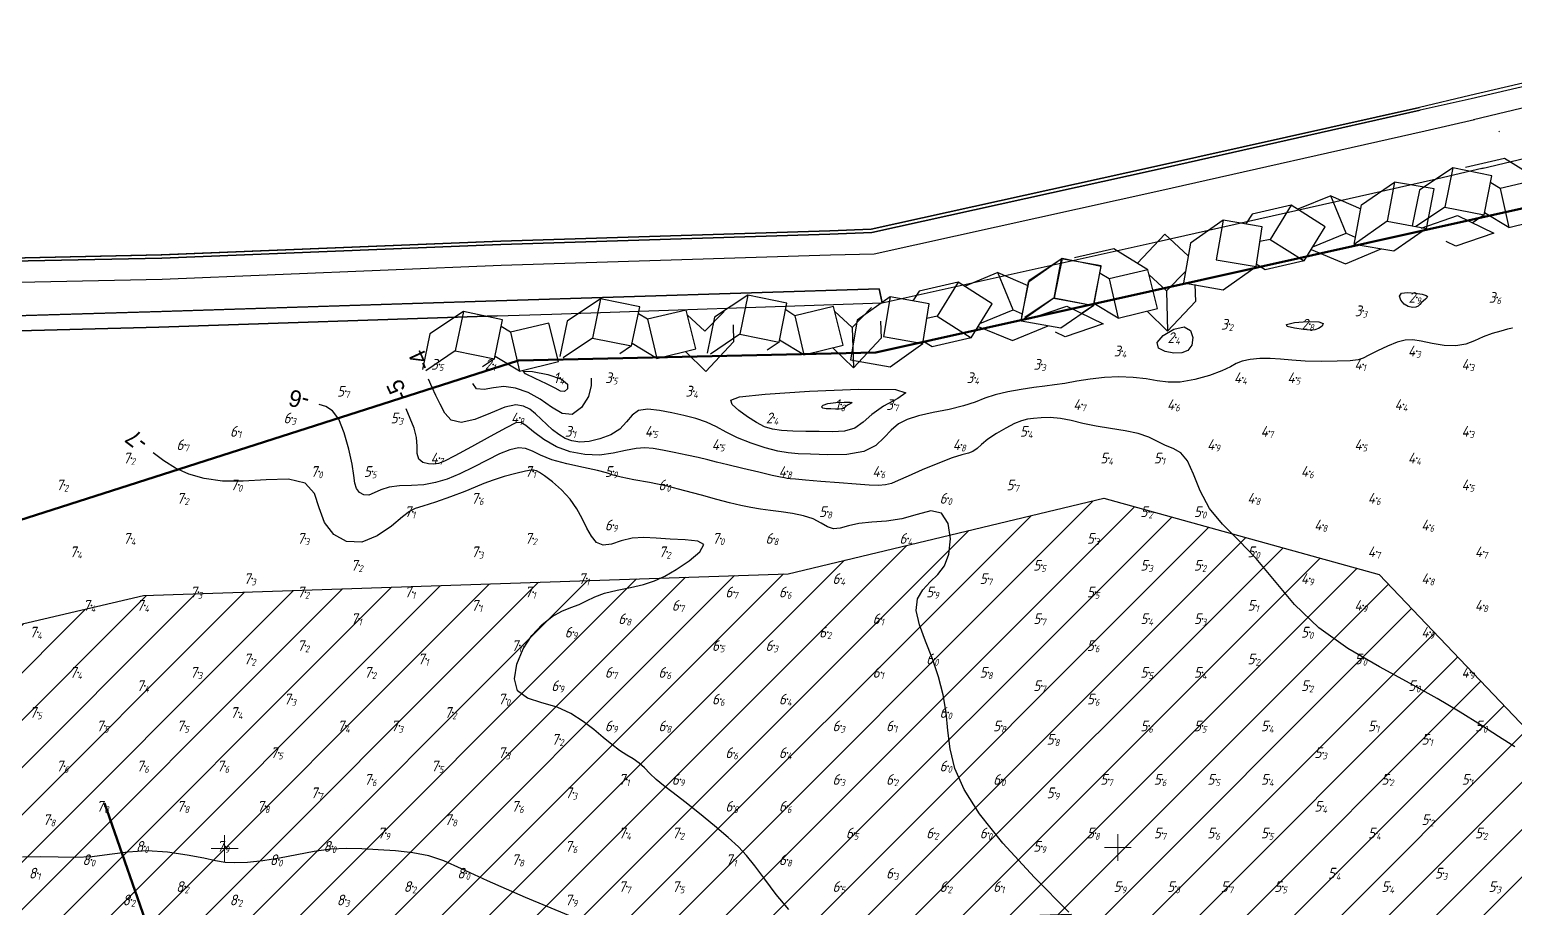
# Model space of a CAD drawing. Header units: feet. Extents: x 555402 to 556028, y 5031181 to 5031471.
# Drawn here: x 555855.4 to 555966.3, y 5031405.5 to 5031471 of the extents above; entities that cross this region are included whole.
import ezdxf
from ezdxf.enums import TextEntityAlignment as Align

# ---------------------------------------------------------------- set-up
doc = ezdxf.new("R2010")
doc.units = ezdxf.units.FT
doc.header["$LTSCALE"] = 5
doc.header["$MEASUREMENT"] = 0
doc.linetypes.add('DEPRESSION', pattern=[7.6225, 7.62, 0.0025])
doc.layers.add('_Р_СТ', color=8, linetype='CONTINUOUS', lineweight=9)
for name, color, linetype in [('DEPTHS_TEXT', 7, 'CONTINUOUS'), ('PDF__0', 7, 'CONTINUOUS'), ('PDF____М__', 254, 'CONTINUOUS'), ('PDF____Н_ЛИЗ_С', 22, 'CONTINUOUS'), ('PDF__ПЛ_Н', 7, 'CONTINUOUS'), ('POINTS', 8, 'CONTINUOUS'), ('POINTS_CON', 150, 'CONTINUOUS'), ('POINTS_ICON', 5, 'CONTINUOUS'), ('надписи', 7, 'CONTINUOUS'), ('Р__ОН_Р__ОТ', 7, 'CONTINUOUS')]:
    doc.layers.add(name, color=color, linetype=linetype)
doc.styles.add('ISO', font='iso')
doc.styles.add('TMODELF', font='tmodelf')

msp = doc.modelspace()

# ---------------------------------------------------------------- hatches: boundary and pattern name
at = {"layer": 'надписи'}
h = msp.add_hatch(dxfattribs=at)
h.set_pattern_fill('ANSI31', color=3, scale=20)
h.set_pattern_definition([(45, (49999, 150001), (-1.767766953, 1.767766953), [])])
h.paths.add_polyline_path([(555714.96, 5031352.17), (555710.9, 5031356.45), (555719.35, 5031364.55), (555776.28, 5031386.66), (555802.84, 5031405.7), (555833.35, 5031421.6), (555863.89, 5031428.73), (555912.03, 5031430.36), (555935.62, 5031436), (555956.18, 5031430.32), (555971.25, 5031414.51), (555982.19, 5031385.6), (555988.68, 5031368.43), (555965.44, 5031319.62), (555933.19, 5031404.91), (555848.54, 5031402.22)])

# ---------------------------------------------------------------- linework, layer by layer
at = {"layer": '_Р_СТ', "linetype": 'Continuous', "flags": 128}
for points in [[(555869.95, 5031408.85), (555869.95, 5031410.85)], [(555936.67, 5031408.91), (555936.67, 5031410.91)], [(555936.67, 5031408.91), (555936.67, 5031410.91)], [(555868.95, 5031409.85), (555870.95, 5031409.85)], [(555935.67, 5031409.91), (555937.67, 5031409.91)], [(555935.67, 5031409.91), (555937.67, 5031409.91)]]:
    msp.add_lwpolyline(points, dxfattribs=at)
at = {"layer": 'PDF__0', "linetype": 'Continuous', "flags": 128}
for points in [[(555984.02, 5031471), (555962.96, 5031466.09)], [(555985.11, 5031471), (555963.05, 5031465.83)], [(555991.28, 5031471), (555963.22, 5031464.27)], [(555963.85, 5031460.63), (556007.25, 5031471)]]:
    msp.add_lwpolyline(points, dxfattribs=at)
at = {"layer": 'PDF____М__', "linetype": 'Continuous', "flags": 128}
for points in [[(555968.08, 5031459.82), (555965.54, 5031461.39), (555962.62, 5031460.71)], [(555961.69, 5031460.67), (555959.19, 5031459.02), (555958.64, 5031456.35)], [(555959.73, 5031456.15), (555957.28, 5031454.46), (555954.31, 5031454.96), (555954.86, 5031457.93), (555957.32, 5031459.62)], [(555965.21, 5031459.15), (555964.53, 5031459.57)], [(555951.22, 5031454.79), (555953.72, 5031455.81), (555952.58, 5031458.6), (555950.12, 5031457.59)], [(555952.58, 5031458.6), (555954.82, 5031457.63)], [(555949.61, 5031457.89), (555946.69, 5031457.21), (555946.23, 5031456.49)], [(555961.1, 5031457.75), (555958.9, 5031456.27)], [(555959.32, 5031456.18), (555962.03, 5031457.11), (555964.74, 5031455.8), (555961.9, 5031454.83), (555961.18, 5031455.17)], [(555964.02, 5031457.16), (555963.13, 5031456.56)], [(555965.88, 5031456.22), (555964.06, 5031457.33)], [(555944.53, 5031456.78), (555942.08, 5031455.05), (555941.57, 5031452.09), (555944.53, 5031451.58), (555946.99, 5031453.31), (555947.45, 5031456.28), (555944.53, 5031456.78), (555944.02, 5031453.82), (555946.99, 5031453.31)], [(555953.72, 5031455.81), (555954.4, 5031455.51)], [(555956.77, 5031456.7), (555954.31, 5031454.96)], [(555941.91, 5031454.12), (555940.17, 5031455.73), (555938.14, 5031453.57)], [(555948.05, 5031455.34), (555947.28, 5031455.18)], [(555934.86, 5031450.41), (555932.4, 5031448.71), (555929.44, 5031449.22), (555929.99, 5031452.18), (555932.44, 5031453.88)], [(555932.51, 5031453.91), (555930.01, 5031452.25), (555929.46, 5031449.59)], [(555938.9, 5031453.06), (555936.36, 5031454.63), (555933.44, 5031453.95)], [(555950.59, 5031453.74), (555947.67, 5031453.06), (555946.99, 5031453.48)], [(555951.1, 5031454.58), (555953.68, 5031453.52), (555956.34, 5031454.63)], [(555926.35, 5031449.05), (555928.85, 5031450.07), (555927.7, 5031452.86), (555925.25, 5031451.85)], [(555927.7, 5031452.86), (555929.95, 5031451.89)], [(555936.02, 5031452.38), (555935.35, 5031452.8)], [(555938.99, 5031452.72), (555940.3, 5031451.49), (555941.74, 5031452.97)], [(555924.74, 5031452.14), (555921.82, 5031451.46), (555921.35, 5031450.75)], [(555942.42, 5031451.96), (555942.46, 5031450.69), (555940.38, 5031448.49), (555938.86, 5031449.97)], [(555940.3, 5031451.49), (555940.38, 5031448.49)], [(555898.03, 5031450.9), (555895.53, 5031449.24), (555894.98, 5031446.58)], [(555909.03, 5031451.17), (555906.53, 5031449.52), (555905.98, 5031446.85)], [(555919.66, 5031451.04), (555917.2, 5031449.31), (555916.7, 5031446.34), (555919.66, 5031445.83), (555922.11, 5031447.57), (555922.58, 5031450.53), (555919.66, 5031451.04), (555919.15, 5031448.08), (555922.11, 5031447.57)], [(555931.89, 5031450.96), (555929.44, 5031449.22)], [(555931.92, 5031450.98), (555929.72, 5031449.5)], [(555930.14, 5031449.42), (555932.85, 5031450.35), (555935.56, 5031449.04), (555932.72, 5031448.06), (555932, 5031448.4)], [(555934.84, 5031450.39), (555933.95, 5031449.8)], [(555936.7, 5031449.46), (555934.88, 5031450.56)], [(555887.78, 5031449.94), (555885.28, 5031448.29), (555884.73, 5031445.62)], [(555901.54, 5031449.37), (555900.86, 5031449.79)], [(555904.5, 5031449.71), (555905.82, 5031448.48), (555907.25, 5031449.96)], [(555912.55, 5031449.64), (555911.87, 5031450.07)], [(555918.94, 5031449.22), (555918.98, 5031447.95), (555916.91, 5031445.75), (555915.38, 5031447.23)], [(555915.51, 5031449.98), (555916.82, 5031448.76), (555918.26, 5031450.24)], [(555923.17, 5031449.6), (555922.41, 5031449.43)], [(555928.85, 5031450.07), (555929.52, 5031449.77)], [(555891.29, 5031448.41), (555890.61, 5031448.84)], [(555907.93, 5031448.95), (555907.97, 5031447.68), (555905.9, 5031445.48), (555904.38, 5031446.96)], [(555908.44, 5031448.25), (555906.24, 5031446.77)], [(555916.82, 5031448.76), (555916.91, 5031445.75)], [(555926.22, 5031448.84), (555928.8, 5031447.78), (555931.47, 5031448.88)], [(555887.18, 5031447.02), (555884.98, 5031445.53)], [(555897.43, 5031447.97), (555895.23, 5031446.49)], [(555900.35, 5031447.38), (555899.47, 5031446.79)], [(555902.22, 5031446.45), (555900.4, 5031447.55)], [(555911.36, 5031447.65), (555910.47, 5031447.06)], [(555913.22, 5031446.72), (555911.4, 5031447.82)], [(555925.71, 5031447.99), (555922.79, 5031447.32), (555922.11, 5031447.74)], [(555890.11, 5031446.42), (555889.22, 5031445.83)], [(555891.97, 5031445.49), (555890.15, 5031446.59)]]:
    msp.add_lwpolyline(points, dxfattribs=at)
for points in [[(555964.02, 5031457.16), (555964.61, 5031460.08), (555961.69, 5031460.67), (555961.1, 5031457.75), (555964.02, 5031457.16)], [(555959.73, 5031456.15), (555960.28, 5031459.11), (555957.32, 5031459.62), (555956.77, 5031456.7), (555959.73, 5031456.15)], [(555965.88, 5031456.22), (555968.8, 5031456.94), (555968.08, 5031459.82), (555965.21, 5031459.15), (555965.88, 5031456.22)], [(555950.59, 5031453.74), (555952.15, 5031456.28), (555949.61, 5031457.89), (555948.05, 5031455.34), (555950.59, 5031453.74)], [(555934.86, 5031450.41), (555935.41, 5031453.37), (555932.44, 5031453.88), (555931.89, 5031450.96), (555934.86, 5031450.41)], [(555934.84, 5031450.39), (555935.43, 5031453.31), (555932.51, 5031453.91), (555931.92, 5031450.98), (555934.84, 5031450.39)], [(555936.7, 5031449.46), (555939.62, 5031450.18), (555938.9, 5031453.06), (555936.02, 5031452.38), (555936.7, 5031449.46)], [(555925.71, 5031447.99), (555927.28, 5031450.53), (555924.74, 5031452.14), (555923.17, 5031449.6), (555925.71, 5031447.99)], [(555900.35, 5031447.38), (555900.95, 5031450.3), (555898.03, 5031450.9), (555897.43, 5031447.97), (555900.35, 5031447.38)], [(555911.36, 5031447.65), (555911.95, 5031450.58), (555909.03, 5031451.17), (555908.44, 5031448.25), (555911.36, 5031447.65)], [(555913.22, 5031446.72), (555916.15, 5031447.44), (555915.43, 5031450.32), (555912.55, 5031449.64), (555913.22, 5031446.72)], [(555890.11, 5031446.42), (555890.7, 5031449.34), (555887.78, 5031449.94), (555887.18, 5031447.02), (555890.11, 5031446.42)], [(555902.22, 5031446.45), (555905.14, 5031447.17), (555904.42, 5031450.05), (555901.54, 5031449.37), (555902.22, 5031446.45)], [(555891.97, 5031445.49), (555894.89, 5031446.21), (555894.17, 5031449.09), (555891.29, 5031448.41), (555891.97, 5031445.49)]]:
    msp.add_lwpolyline(points, close=True, dxfattribs=at)
at = {"layer": 'PDF____Н_ЛИЗ_С', "linetype": 'Continuous', "flags": 128}
for points in [[(555965.16, 5031463.38), (555965.12, 5031463.42), (555965.16, 5031463.38)], [(555965.16, 5031463.42), (555965.12, 5031463.38), (555965.16, 5031463.42)]]:
    msp.add_lwpolyline(points, close=True, dxfattribs=at)
at = {"layer": 'PDF__ПЛ_Н', "linetype": 'Continuous', "flags": 128}
for points in [[(555699.35, 5031471), (555719.78, 5031463.97), (555759.79, 5031459.27), (555788.2, 5031456.31), (555815.63, 5031452.92), (555818.89, 5031452.63), (555840.27, 5031453.43), (555865.25, 5031453.94), (555890.57, 5031454.95), (555915.16, 5031455.72), (555918.3, 5031455.84), (555939.38, 5031460.5), (555959.24, 5031464.99)], [(555700.17, 5031471), (555719.83, 5031464.23), (555759.83, 5031459.53), (555788.2, 5031456.56), (555815.67, 5031453.18), (555818.89, 5031452.88), (555840.27, 5031453.64), (555865.25, 5031454.19), (555890.57, 5031455.21), (555915.16, 5031455.97), (555918.25, 5031456.1), (555939.34, 5031460.75), (555959.19, 5031465.2)], [(555962.96, 5031466.09), (555959.19, 5031465.2), (555939.34, 5031460.75), (555918.25, 5031456.1), (555915.16, 5031455.97), (555890.57, 5031455.21), (555865.21, 5031454.19), (555840.27, 5031453.64)], [(555963.05, 5031465.83), (555959.24, 5031464.99), (555939.38, 5031460.5), (555918.3, 5031455.84), (555915.16, 5031455.72), (555890.57, 5031454.95), (555865.25, 5031453.94), (555840.27, 5031453.43)], [(555963.3, 5031464.27), (555959.62, 5031463.42), (555939.72, 5031458.93), (555918.47, 5031454.23), (555915.21, 5031454.15), (555890.61, 5031453.39), (555865.29, 5031452.33), (555840.31, 5031451.82)], [(555959.62, 5031463.42), (555939.72, 5031458.93), (555918.47, 5031454.23), (555915.21, 5031454.15), (555890.61, 5031453.39), (555865.29, 5031452.33), (555840.31, 5031451.82), (555818.85, 5031451.02), (555815.46, 5031451.31), (555769.32, 5031456.86)], [(555890.31, 5031449.62), (555894.38, 5031449.75), (555919.06, 5031450.59), (555918.85, 5031451.65), (555919.06, 5031450.59), (555939.68, 5031455.17), (555960.46, 5031459.87), (555963.94, 5031460.67)], [(555894.38, 5031449.75), (555919.06, 5031450.59), (555939.68, 5031455.17), (555960.46, 5031459.87)], [(555768.94, 5031454.49), (555787.78, 5031452.12), (555818.64, 5031448.52), (555839.89, 5031449.2), (555865.21, 5031449.96), (555890.23, 5031450.76), (555865.25, 5031449.96), (555839.89, 5031449.2)], [(555768.81, 5031453.18), (555787.56, 5031450.89), (555818.47, 5031447.25), (555840.31, 5031448.14), (555865.04, 5031448.77), (555890.31, 5031449.62), (555865.04, 5031448.77), (555840.31, 5031448.14)]]:
    msp.add_lwpolyline(points, dxfattribs=at)
msp.add_lwpolyline([(555918.85, 5031451.65), (555890.23, 5031450.76), (555918.85, 5031451.65)], close=True, dxfattribs=at)
at = {"layer": 'POINTS', "linetype": 'Continuous'}
for p in [(555959, 5031451, 2.9), (555965, 5031451, 3.6), (555955, 5031450, 3.3), (555945, 5031449, 3.2), (555951, 5031449, 2.8), (555937, 5031447, 3.4), (555941, 5031448, 2.4), (555959, 5031447, 4.3), (555886, 5031446, 3.5), (555890, 5031446, 2.1), (555931, 5031446, 3.3), (555955, 5031446, 4.1), (555963, 5031446, 4.3), (555895, 5031445, 1.4), (555899, 5031445, 3.5), (555926, 5031445, 3.4), (555946, 5031445, 4.4), (555950, 5031445, 4.5), (555879, 5031444, 5.7), (555905, 5031444, 3.4), (555916, 5031443, 1.8), (555920, 5031443, 3.7), (555934, 5031443, 4.7), (555941, 5031443, 4.6), (555958, 5031443, 4.4), (555875, 5031442, 6.3), (555883, 5031442, 5.3), (555892, 5031442, 4.9), (555911, 5031442, 2.4), (555871, 5031441, 6.1), (555896, 5031441, 3.1), (555902, 5031441, 4.5), (555930, 5031441, 5.4), (555948, 5031441, 4.7), (555963, 5031441, 4.3), (555867, 5031440, 6.7), (555907, 5031440, 4.5), (555925, 5031440, 4.8), (555944, 5031440, 4.9), (555955, 5031440, 4.5), (555863, 5031439, 7.2), (555886, 5031439, 4.7), (555936, 5031439, 5.4), (555940, 5031439, 5.1), (555959, 5031439, 4.4), (555858, 5031437, 7.2), (555871, 5031437, 7), (555877, 5031438, 7), (555881, 5031438, 5.5), (555893, 5031438, 7.1), (555899, 5031438, 5.9), (555903, 5031437, 6), (555912, 5031438, 4.8), (555919, 5031438, 4.6), (555929, 5031437, 5.7), (555951, 5031438, 4.6), (555963, 5031437, 4.5), (555867, 5031436, 7.2), (555889, 5031436, 7.6), (555924, 5031436, 6), (555947, 5031436, 4.8), (555956, 5031436, 4.6), (555884, 5031435, 7.1), (555915, 5031435, 5.8), (555939, 5031435, 5.2), (555943, 5031435, 5), (555899, 5031434, 6.9), (555952, 5031434, 4.8), (555960, 5031434, 4.6), (555863, 5031433, 7.4), (555876, 5031433, 7.3), (555893, 5031433, 7.2), (555907, 5031433, 7), (555911, 5031433, 6.8), (555921, 5031433, 6.4), (555935, 5031433, 5.3), (555859, 5031432, 7.4), (555889, 5031432, 7.3), (555903, 5031432, 7.2), (555947, 5031432, 5), (555956, 5031432, 4.7), (555964, 5031432, 4.7), (555880, 5031431, 7.2), (555931, 5031431, 5.5), (555939, 5031431, 5.3), (555943, 5031431, 5.2), (555872, 5031430, 7.3), (555897, 5031430, 7.1), (555916, 5031430, 6.4), (555927, 5031430, 5.7), (555951, 5031430, 4.9), (555960, 5031430, 4.8), (555868, 5031429, 7.3), (555876, 5031429, 7.2), (555884, 5031429, 7.1), (555893, 5031429, 7.1), (555908, 5031429, 6.7), (555912, 5031429, 6.6), (555923, 5031429, 5.9), (555935, 5031429, 5.5), (555860, 5031428, 7.4), (555864, 5031428, 7.4), (555880, 5031427, 7.1), (555889, 5031428, 7.1), (555900, 5031427, 6.8), (555904, 5031428, 6.7), (555919, 5031427, 6.1), (555931, 5031427, 5.7), (555939, 5031427, 5.4), (555943, 5031427, 5.3), (555947, 5031428, 5.1), (555955, 5031428, 4.9), (555964, 5031428, 4.8), (555856, 5031426, 7.4), (555896, 5031426, 6.9), (555915, 5031426, 6.2), (555951, 5031426, 5), (555960, 5031426, 4.9), (555876, 5031425, 7.2), (555892, 5031425, 7), (555907, 5031425, 6.5), (555911, 5031425, 6.3), (555935, 5031425, 5.6), (555872, 5031424, 7.2), (555885, 5031424, 7.1), (555923, 5031424, 6), (555947, 5031424, 5.2), (555955, 5031424, 5), (555859, 5031423, 7.4), (555868, 5031423, 7.3), (555881, 5031423, 7.2), (555899, 5031423, 6.7), (555903, 5031423, 6.6), (555919, 5031423, 6.1), (555927, 5031423, 5.8), (555939, 5031423, 5.5), (555943, 5031423, 5.4), (555963, 5031423, 4.9), (555864, 5031422, 7.4), (555895, 5031422, 6.9), (555931, 5031422, 5.7), (555951, 5031422, 5.2), (555959, 5031422, 5), (555875, 5031421, 7.3), (555891, 5031421, 7), (555907, 5031421, 6.6), (555912, 5031421, 6.4), (555935, 5031421, 5.6), (555856, 5031420, 7.5), (555871, 5031420, 7.4), (555887, 5031420, 7.2), (555924, 5031420, 6), (555861, 5031419, 7.5), (555867, 5031419, 7.5), (555879, 5031419, 7.4), (555883, 5031419, 7.3), (555899, 5031419, 6.9), (555903, 5031419, 6.8), (555916, 5031419, 6.3), (555920, 5031419, 6.1), (555928, 5031419, 5.8), (555939, 5031419, 5.6), (555943, 5031419, 5.5), (555948, 5031419, 5.4), (555956, 5031419, 5.1), (555964, 5031419, 5), (555874, 5031417, 7.5), (555891, 5031417, 7.3), (555895, 5031418, 7.2), (555908, 5031417, 6.6), (555912, 5031417, 6.4), (555932, 5031418, 5.8), (555952, 5031417, 5.3), (555960, 5031418, 5.1), (555858, 5031416, 7.6), (555864, 5031416, 7.6), (555870, 5031416, 7.6), (555886, 5031416, 7.5), (555924, 5031416, 6), (555881, 5031415, 7.6), (555900, 5031415, 7.1), (555904, 5031415, 6.9), (555916, 5031415, 6.3), (555920, 5031415, 6.2), (555928, 5031415, 6), (555936, 5031415, 5.7), (555940, 5031415, 5.6), (555944, 5031415, 5.5), (555948, 5031415, 5.4), (555957, 5031415, 5.2), (555963, 5031415, 5.1), (555877, 5031414, 7.7), (555896, 5031414, 7.3), (555932, 5031414, 5.9), (555861, 5031413, 7.8), (555867, 5031413, 7.8), (555873, 5031413, 7.8), (555892, 5031413, 7.6), (555908, 5031413, 6.8), (555912, 5031413, 6.6), (555952, 5031413, 5.4), (555857, 5031412, 7.8), (555887, 5031412, 7.8), (555960, 5031412, 5.2), (555882, 5031411, 7.9), (555900, 5031411, 7.4), (555904, 5031411, 7.2), (555917, 5031411, 6.5), (555923, 5031411, 6.2), (555927, 5031411, 6), (555935, 5031411, 5.8), (555940, 5031411, 5.7), (555944, 5031411, 5.6), (555948, 5031411, 5.5), (555956, 5031411, 5.4), (555964, 5031411, 5.2), (555864, 5031410, 8), (555870, 5031410, 7.9), (555878, 5031410, 8), (555896, 5031410, 7.6), (555931, 5031410, 5.9), (555860, 5031409, 8), (555874, 5031409, 8), (555892, 5031409, 7.8), (555908, 5031409, 7.1), (555912, 5031409, 6.8), (555856, 5031408, 8.1), (555888, 5031408, 8), (555920, 5031408, 6.3), (555953, 5031408, 5.4), (555961, 5031408, 5.3), (555863, 5031406, 8.2), (555867, 5031407, 8.2), (555871, 5031406, 8.2), (555879, 5031406, 8.3), (555884, 5031407, 8.2), (555896, 5031406, 7.9), (555900, 5031407, 7.7), (555904, 5031407, 7.5), (555916, 5031407, 6.5), (555924, 5031407, 6.2), (555928, 5031407, 6.1), (555937, 5031407, 5.9), (555941, 5031407, 5.8), (555945, 5031407, 5.7), (555949, 5031407, 5.5), (555957, 5031407, 5.4), (555965, 5031407, 5.3)]:
    msp.add_point(p, dxfattribs=at)
at = {"layer": 'POINTS_CON', "linetype": 'DEPRESSION', "flags": 128}
for points in [[(555958.92, 5031450.27), (555958.67, 5031450.25), (555958.36, 5031450.33), (555958.06, 5031450.51), (555957.81, 5031450.79), (555957.71, 5031451.09), (555957.85, 5031451.31), (555958.29, 5031451.38), (555958.87, 5031451.33), (555959.39, 5031451.24), (555959.69, 5031451.15), (555959.79, 5031451.07), (555959.75, 5031450.98), (555959.64, 5031450.87), (555959.49, 5031450.75), (555959.34, 5031450.62), (555959.22, 5031450.48), (555959.1, 5031450.35)], [(555951.67, 5031449.19), (555952, 5031449.06), (555951.92, 5031448.86), (555951.66, 5031448.68), (555951.37, 5031448.58), (555951.02, 5031448.56), (555950.52, 5031448.61), (555949.86, 5031448.71), (555949.32, 5031448.84), (555949.25, 5031448.99), (555949.87, 5031449.12), (555950.84, 5031449.2), (555951.67, 5031449.19)], [(555941.62, 5031448.8), (555942.1, 5031448.53), (555942.27, 5031448), (555942.19, 5031447.44), (555941.9, 5031447.05), (555941.44, 5031446.86), (555940.85, 5031446.84), (555940.19, 5031446.96), (555939.69, 5031447.22), (555939.59, 5031447.64), (555940.06, 5031448.17), (555940.85, 5031448.63)], [(555894, 5031444.56), (555893.14, 5031444.95), (555892.41, 5031445.29), (555892.25, 5031445.49), (555892.94, 5031445.46), (555894.08, 5031445.24), (555895.11, 5031444.91), (555895.57, 5031444.52), (555895.57, 5031444.17), (555895.34, 5031443.97), (555895.04, 5031444), (555894.63, 5031444.22), (555894, 5031444.56)], [(555916.52, 5031442.98), (555916.38, 5031442.88), (555916.27, 5031442.78), (555916.17, 5031442.71), (555916.03, 5031442.67), (555915.85, 5031442.66), (555915.58, 5031442.66), (555915.23, 5031442.67), (555914.88, 5031442.69), (555914.62, 5031442.74), (555914.53, 5031442.84), (555914.65, 5031442.96), (555915.01, 5031443.07), (555915.59, 5031443.15), (555916.22, 5031443.19), (555916.67, 5031443.19), (555916.81, 5031443.15), (555916.71, 5031443.08), (555916.52, 5031442.98)]]:
    msp.add_lwpolyline(points, close=True, dxfattribs=at)
at = {"layer": 'POINTS_CON', "linetype": 'Continuous', "flags": 128}
for points in [[(555966.14, 5031448.71), (555966.13, 5031448.71), (555966.03, 5031448.69), (555965.76, 5031448.62), (555965.27, 5031448.49), (555964.63, 5031448.31), (555963.95, 5031448.06), (555963.31, 5031447.77), (555962.65, 5031447.52), (555961.9, 5031447.38), (555961.04, 5031447.42), (555960.13, 5031447.57), (555959.32, 5031447.73), (555958.69, 5031447.83), (555958.13, 5031447.81), (555957.53, 5031447.66), (555956.8, 5031447.37), (555956.05, 5031447.01), (555955.42, 5031446.69), (555955, 5031446.47), (555954.61, 5031446.34), (555954.01, 5031446.27), (555953.04, 5031446.23), (555951.84, 5031446.22), (555950.66, 5031446.25), (555949.66, 5031446.31), (555948.82, 5031446.39), (555948.04, 5031446.44), (555947.27, 5031446.44), (555946.55, 5031446.37), (555945.96, 5031446.25), (555945.51, 5031446.06), (555945.07, 5031445.82), (555944.44, 5031445.52), (555943.51, 5031445.17), (555942.41, 5031444.87), (555941.33, 5031444.68), (555940.42, 5031444.67), (555939.61, 5031444.78), (555938.77, 5031444.92), (555937.81, 5031445.02), (555936.75, 5031445.06), (555935.66, 5031445.02), (555934.6, 5031444.9), (555933.6, 5031444.74), (555932.71, 5031444.58), (555931.94, 5031444.47), (555931.21, 5031444.37), (555930.39, 5031444.27), (555929.44, 5031444.13), (555928.44, 5031443.96), (555927.51, 5031443.73), (555926.73, 5031443.47), (555926, 5031443.18), (555925.14, 5031442.9), (555924.06, 5031442.64), (555922.87, 5031442.4), (555921.78, 5031442.15), (555920.92, 5031441.88), (555920.27, 5031441.55), (555919.73, 5031441.1), (555919.22, 5031440.53), (555918.6, 5031439.94), (555917.69, 5031439.49), (555916.42, 5031439.28), (555915, 5031439.25), (555913.72, 5031439.29), (555912.78, 5031439.33), (555912.04, 5031439.39), (555911.28, 5031439.52), (555910.33, 5031439.77), (555909.27, 5031440.11), (555908.26, 5031440.51), (555907.42, 5031440.93), (555906.68, 5031441.33), (555905.95, 5031441.69), (555905.14, 5031441.96), (555904.26, 5031442.18), (555903.34, 5031442.38), (555902.42, 5031442.56), (555901.56, 5031442.66), (555900.87, 5031442.56), (555900.38, 5031442.21), (555899.97, 5031441.7), (555899.48, 5031441.17), (555898.79, 5031440.74), (555897.98, 5031440.43), (555897.17, 5031440.24), (555896.48, 5031440.2), (555895.89, 5031440.28), (555895.38, 5031440.47), (555894.9, 5031440.76), (555894.45, 5031441.12), (555894.02, 5031441.52), (555893.59, 5031441.92), (555893.17, 5031442.31), (555892.74, 5031442.65), (555892.27, 5031442.89), (555891.69, 5031442.97), (555890.88, 5031442.8), (555889.81, 5031442.37), (555888.64, 5031441.89), (555887.61, 5031441.65), (555886.88, 5031441.84), (555886.39, 5031442.36), (555886.04, 5031443.02), (555885.73, 5031443.67), (555885.45, 5031444.28), (555885.17, 5031444.89)], [(555933, 5031405.08), (555930.44, 5031407.67), (555928.08, 5031410.25), (555926.34, 5031412.44), (555925.19, 5031414.26), (555924.5, 5031415.83), (555924.14, 5031417.28), (555923.97, 5031418.66), (555923.83, 5031420), (555923.61, 5031421.33), (555923.28, 5031422.67), (555922.83, 5031424), (555922.31, 5031425.32), (555921.84, 5031426.56), (555921.6, 5031427.63), (555921.71, 5031428.49), (555922.1, 5031429.17), (555922.64, 5031429.75), (555923.21, 5031430.3), (555923.71, 5031430.95), (555924.05, 5031431.82), (555924.16, 5031432.98), (555923.98, 5031434.12), (555923.5, 5031434.9), (555922.7, 5031435.06), (555921.68, 5031434.8), (555920.54, 5031434.46), (555919.38, 5031434.28), (555918.28, 5031434.21), (555917.31, 5031434.13), (555916.54, 5031433.95), (555915.93, 5031433.77), (555915.42, 5031433.71), (555914.97, 5031433.86), (555914.5, 5031434.15), (555913.92, 5031434.46), (555913.19, 5031434.69), (555912.36, 5031434.86), (555911.51, 5031434.98), (555910.72, 5031435.09), (555909.98, 5031435.19), (555909.25, 5031435.32), (555908.5, 5031435.47), (555907.67, 5031435.66), (555906.71, 5031435.91), (555905.58, 5031436.23), (555904.32, 5031436.57), (555903, 5031436.9), (555901.69, 5031437.17), (555900.51, 5031437.39), (555899.58, 5031437.57), (555898.98, 5031437.73), (555898.48, 5031437.89), (555897.8, 5031438.07), (555896.76, 5031438.3), (555895.52, 5031438.57), (555894.38, 5031438.88), (555893.55, 5031439.22), (555892.94, 5031439.53), (555892.43, 5031439.73), (555891.9, 5031439.76), (555891.26, 5031439.62), (555890.49, 5031439.31), (555889.56, 5031438.86), (555888.53, 5031438.33), (555887.51, 5031437.83), (555886.58, 5031437.44), (555885.71, 5031437.17), (555884.82, 5031437.01), (555883.91, 5031436.95), (555883.01, 5031436.93), (555882.23, 5031436.84), (555881.61, 5031436.63), (555881.13, 5031436.4), (555880.73, 5031436.24), (555880.35, 5031436.26), (555880.03, 5031436.43), (555879.8, 5031436.73), (555879.68, 5031437.13), (555879.6, 5031437.7), (555879.47, 5031438.54), (555879.23, 5031439.67), (555878.89, 5031440.89), (555878.47, 5031441.91), (555878.01, 5031442.53), (555877.51, 5031442.85), (555877, 5031443)], [(555912.1, 5031405.29), (555911.15, 5031406.4), (555910.29, 5031407.55), (555909.56, 5031408.56), (555908.94, 5031409.33), (555908.32, 5031409.97), (555907.56, 5031410.67), (555906.55, 5031411.53), (555905.42, 5031412.47), (555904.33, 5031413.33), (555903.44, 5031414.01), (555902.73, 5031414.54), (555902.17, 5031415), (555901.71, 5031415.44), (555901.31, 5031415.86), (555900.92, 5031416.22), (555900.47, 5031416.53), (555899.98, 5031416.82), (555899.44, 5031417.17), (555898.87, 5031417.61), (555898.23, 5031418.13), (555897.53, 5031418.72), (555896.73, 5031419.34), (555895.82, 5031419.92), (555894.78, 5031420.39), (555893.63, 5031420.72), (555892.57, 5031421.06), (555891.83, 5031421.61), (555891.59, 5031422.51), (555891.77, 5031423.62), (555892.25, 5031424.75), (555892.9, 5031425.75), (555893.65, 5031426.56), (555894.42, 5031427.17), (555895.14, 5031427.57), (555895.81, 5031427.85), (555896.42, 5031428.08), (555896.99, 5031428.35), (555897.6, 5031428.65), (555898.33, 5031428.92), (555899.26, 5031429.14), (555900.27, 5031429.35), (555901.23, 5031429.57), (555902.06, 5031429.83), (555902.84, 5031430.19), (555903.68, 5031430.68), (555904.64, 5031431.33), (555905.44, 5031432.01), (555905.73, 5031432.54), (555905.3, 5031432.81), (555904.35, 5031432.9), (555903.22, 5031432.94), (555902.18, 5031433.02), (555901.25, 5031433.08), (555900.39, 5031433.03), (555899.58, 5031432.82), (555898.85, 5031432.58), (555898.22, 5031432.5), (555897.73, 5031432.71), (555897.34, 5031433.16), (555897, 5031433.78), (555896.66, 5031434.48), (555896.26, 5031435.21), (555895.75, 5031435.94), (555895.11, 5031436.64), (555894.43, 5031437.24), (555893.85, 5031437.68), (555893.46, 5031437.93), (555893.24, 5031438.04), (555893.13, 5031438.08), (555893.03, 5031438.11), (555892.84, 5031438.1), (555892.43, 5031438.02), (555891.71, 5031437.85), (555890.84, 5031437.62), (555890, 5031437.36), (555889.32, 5031437.1), (555888.67, 5031436.82), (555887.88, 5031436.5), (555886.82, 5031436.11), (555885.7, 5031435.72), (555884.75, 5031435.41), (555884.17, 5031435.23), (555883.76, 5031435.02), (555883.24, 5031434.62), (555882.41, 5031433.93), (555881.35, 5031433.19), (555880.19, 5031432.72), (555879.06, 5031432.77), (555878.1, 5031433.3), (555877.41, 5031434.19), (555877.02, 5031435.3), (555876.66, 5031436.37), (555875.97, 5031437.14), (555874.71, 5031437.42), (555873.06, 5031437.38), (555871.33, 5031437.27), (555869.78, 5031437.29), (555868.42, 5031437.47), (555867.27, 5031437.8), (555866.28, 5031438.26), (555865.41, 5031438.81), (555864.6, 5031439.4)], [(555895.65, 5031404.84), (555892.42, 5031406.19), (555889.58, 5031407.42), (555887.63, 5031408.32), (555886.31, 5031408.92), (555885.21, 5031409.29), (555884, 5031409.52), (555882.71, 5031409.66), (555881.42, 5031409.75), (555880.21, 5031409.83), (555879.05, 5031409.85), (555877.88, 5031409.79), (555876.63, 5031409.61), (555875.35, 5031409.36), (555874.06, 5031409.11), (555872.81, 5031408.93), (555871.67, 5031408.81), (555870.72, 5031408.78), (555869.98, 5031408.81), (555869.28, 5031408.93), (555868.39, 5031409.11), (555867.16, 5031409.35), (555865.69, 5031409.57), (555864.17, 5031409.67), (555862.72, 5031409.58), (555861.36, 5031409.39), (555860.06, 5031409.22), (555858.79, 5031409.17), (555857.52, 5031409.2), (555856.22, 5031409.22), (555854.85, 5031409.2)]]:
    msp.add_lwpolyline(points, dxfattribs=at)
at = {"layer": 'POINTS_CON', "linetype": 'Continuous'}
for points in [[(555897.33, 5031444.97), (555897.32, 5031444.43), (555897.13, 5031443.61), (555896.61, 5031442.77), (555895.91, 5031442.26), (555895.16, 5031442.33), (555894.36, 5031442.8), (555893.52, 5031443.41), (555893.52, 5031443.41)], [(555893.52, 5031443.41), (555892.61, 5031443.91), (555891.68, 5031444.23), (555890.8, 5031444.34), (555890.02, 5031444.25), (555889.34, 5031444.12), (555888.76, 5031444.17), (555888.49, 5031444.57)]]:
    msp.add_lwpolyline(points, dxfattribs=at)
at = {"layer": 'POINTS_CON', "linetype": 'Continuous', "flags": 128}
msp.add_lwpolyline([(555919.15, 5031442.89), (555918.29, 5031442.27), (555917.64, 5031441.68), (555917.01, 5031441.24), (555916.24, 5031441.02), (555915.34, 5031440.96), (555914.36, 5031440.98), (555913.35, 5031441), (555912.39, 5031441.02), (555911.54, 5031441.07), (555910.87, 5031441.17), (555910.28, 5031441.35), (555909.68, 5031441.65), (555909, 5031442.08), (555908.35, 5031442.56), (555907.87, 5031443), (555907.75, 5031443.32), (555908.41, 5031443.57), (555910.32, 5031443.78), (555913.63, 5031444), (555917.32, 5031444.14), (555920.05, 5031444.12), (555920.84, 5031443.88), (555920.24, 5031443.45), (555919.15, 5031442.89)], close=True, dxfattribs=at)
at = {"layer": 'POINTS_ICON', "linetype": 'Continuous', "flags": 128}
msp.add_lwpolyline([(555966.32, 5031417.44), (555965.09, 5031418.2), (555963.75, 5031419.08), (555962.24, 5031420.03), (555960.51, 5031421.05), (555958.5, 5031422.17), (555956.21, 5031423.4), (555953.85, 5031424.77), (555951.67, 5031426.33), (555949.86, 5031428.08), (555948.36, 5031429.86), (555947, 5031431.5), (555945.69, 5031432.86), (555944.48, 5031434.06), (555943.5, 5031435.25), (555942.81, 5031436.55), (555942.31, 5031437.8), (555941.87, 5031438.8), (555941.36, 5031439.4), (555940.8, 5031439.72), (555940.22, 5031439.95), (555939.63, 5031440.24), (555938.97, 5031440.56), (555938.18, 5031440.85), (555937.2, 5031441.05), (555936.11, 5031441.21), (555935.04, 5031441.38), (555934.06, 5031441.59), (555933.17, 5031441.81), (555932.37, 5031441.97), (555931.62, 5031442.03), (555930.95, 5031442.01), (555930.37, 5031441.96), (555929.91, 5031441.9), (555929.46, 5031441.79), (555928.94, 5031441.58), (555928.29, 5031441.25), (555927.59, 5031440.84), (555926.96, 5031440.41), (555926.49, 5031440.03), (555926.15, 5031439.72), (555925.84, 5031439.5), (555925.5, 5031439.37), (555925.02, 5031439.25), (555924.28, 5031439.02), (555923.22, 5031438.61), (555922.05, 5031438.12), (555921, 5031437.66), (555920.26, 5031437.32), (555919.75, 5031437.11), (555919.31, 5031437), (555918.79, 5031436.96), (555918.09, 5031436.98), (555917.12, 5031437.05), (555915.84, 5031437.15), (555914.48, 5031437.25), (555913.33, 5031437.35), (555912.58, 5031437.42), (555912.18, 5031437.46), (555911.96, 5031437.49), (555911.77, 5031437.52), (555911.46, 5031437.58), (555910.85, 5031437.71), (555909.84, 5031437.94), (555908.65, 5031438.22), (555907.54, 5031438.49), (555906.7, 5031438.7), (555906.03, 5031438.88), (555905.33, 5031439.04), (555904.47, 5031439.23), (555903.53, 5031439.43), (555902.65, 5031439.6), (555901.95, 5031439.73), (555901.34, 5031439.78), (555900.68, 5031439.72), (555899.89, 5031439.56), (555898.96, 5031439.36), (555897.94, 5031439.23), (555896.86, 5031439.26), (555895.77, 5031439.46), (555894.73, 5031439.85), (555893.79, 5031440.39), (555893.01, 5031440.97), (555892.44, 5031441.44), (555892.08, 5031441.67), (555891.69, 5031441.63), (555890.99, 5031441.27), (555889.79, 5031440.62), (555888.38, 5031439.84), (555887.15, 5031439.17), (555886.36, 5031438.77), (555885.92, 5031438.6), (555885.57, 5031438.55), (555885.17, 5031438.57), (555884.76, 5031438.67), (555884.46, 5031438.92), (555884.34, 5031439.34), (555884.32, 5031439.9), (555884.27, 5031440.55), (555884.1, 5031441.24), (555883.82, 5031441.95), (555883.5, 5031442.67)], dxfattribs=at)
at = {"layer": 'надписи', "color": 6, "linetype": 'Continuous', "lineweight": 50}
msp.add_line((555860.97, 5031413.24), (555902.32, 5031294.85), dxfattribs=at)
at = {"layer": 'надписи', "color": 3, "flags": 128}
msp.add_lwpolyline([(555714.96, 5031352.17), (555710.9, 5031356.45), (555719.35, 5031364.55), (555776.28, 5031386.66), (555802.84, 5031405.7), (555833.35, 5031421.6), (555863.89, 5031428.73), (555912.03, 5031430.36), (555935.62, 5031436), (555956.18, 5031430.32), (555971.25, 5031414.51), (555982.19, 5031385.6), (555988.68, 5031368.43), (555965.44, 5031319.62), (555933.19, 5031404.91), (555848.54, 5031402.22), (555714.96, 5031352.17)], dxfattribs=at)
at = {"layer": 'Р__ОН_Р__ОТ', "color": 96, "linetype": 'Continuous', "lineweight": 50, "flags": 128}
msp.add_lwpolyline([(555417.7, 5031197.3), (555647.7, 5031255.4), (555995.5, 5031325.7), (556001.9, 5031346.7), (555967.5, 5031457.8), (555918.6, 5031446.9), (555891.9, 5031446.3), (555408.8, 5031291.6), (555417.7, 5031197.3)], close=True, dxfattribs=at)

# ---------------------------------------------------------------- texts
at = {"layer": 'DEPTHS_TEXT', "linetype": 'Continuous', "style": 'ISO', "oblique": 15}
for s, p in [('2', (555958.87, 5031451)), ('3', (555964.87, 5031451)), ('3', (555954.87, 5031450)), ('3', (555944.87, 5031449)), ('2', (555950.87, 5031449)), ('2', (555940.87, 5031448)), ('3', (555936.87, 5031447)), ('4', (555958.87, 5031447)), ('3', (555885.87, 5031446)), ('2', (555889.87, 5031446)), ('3', (555930.87, 5031446)), ('4', (555954.87, 5031446)), ('4', (555962.87, 5031446)), ('1', (555894.87, 5031445)), ('3', (555898.87, 5031445)), ('3', (555925.87, 5031445)), ('4', (555945.87, 5031445)), ('4', (555949.87, 5031445)), ('5', (555878.87, 5031444)), ('3', (555904.87, 5031444)), ('1', (555915.87, 5031443)), ('3', (555919.87, 5031443)), ('4', (555933.87, 5031443)), ('4', (555940.87, 5031443)), ('4', (555957.87, 5031443)), ('6', (555870.87, 5031441)), ('6', (555874.87, 5031442)), ('5', (555882.87, 5031442)), ('4', (555891.87, 5031442)), ('3', (555895.87, 5031441)), ('4', (555901.87, 5031441)), ('2', (555910.87, 5031442)), ('5', (555929.87, 5031441)), ('4', (555947.87, 5031441)), ('4', (555962.87, 5031441)), ('6', (555866.87, 5031440)), ('4', (555906.87, 5031440)), ('4', (555924.87, 5031440)), ('4', (555943.87, 5031440)), ('4', (555954.87, 5031440)), ('7', (555862.87, 5031439)), ('4', (555885.87, 5031439)), ('5', (555935.87, 5031439)), ('5', (555939.87, 5031439)), ('4', (555958.87, 5031439)), ('7', (555876.87, 5031438)), ('5', (555880.87, 5031438)), ('7', (555892.87, 5031438)), ('5', (555898.87, 5031438)), ('4', (555911.87, 5031438)), ('4', (555918.87, 5031438)), ('4', (555950.87, 5031438)), ('7', (555857.87, 5031437)), ('7', (555870.87, 5031437)), ('6', (555902.87, 5031437)), ('5', (555928.87, 5031437)), ('4', (555962.87, 5031437)), ('7', (555866.87, 5031436)), ('7', (555888.87, 5031436)), ('6', (555923.87, 5031436)), ('4', (555946.87, 5031436)), ('4', (555955.87, 5031436)), ('7', (555883.87, 5031435)), ('5', (555914.87, 5031435)), ('5', (555938.87, 5031435)), ('5', (555942.87, 5031435)), ('6', (555898.87, 5031434)), ('4', (555951.87, 5031434)), ('4', (555959.87, 5031434)), ('7', (555862.87, 5031433)), ('7', (555875.87, 5031433)), ('7', (555892.87, 5031433)), ('7', (555906.87, 5031433)), ('6', (555910.87, 5031433)), ('6', (555920.87, 5031433)), ('5', (555934.87, 5031433)), ('7', (555858.87, 5031432)), ('7', (555879.87, 5031431)), ('7', (555888.87, 5031432)), ('7', (555902.87, 5031432)), ('5', (555930.87, 5031431)), ('5', (555938.87, 5031431)), ('5', (555942.87, 5031431)), ('5', (555946.87, 5031432)), ('4', (555955.87, 5031432)), ('4', (555963.87, 5031432)), ('7', (555871.87, 5031430)), ('7', (555896.87, 5031430)), ('6', (555915.87, 5031430)), ('5', (555926.87, 5031430)), ('4', (555950.87, 5031430)), ('4', (555959.87, 5031430)), ('7', (555867.87, 5031429)), ('7', (555875.87, 5031429)), ('7', (555883.87, 5031429)), ('7', (555892.87, 5031429)), ('6', (555907.87, 5031429)), ('6', (555911.87, 5031429)), ('5', (555922.87, 5031429)), ('5', (555934.87, 5031429)), ('7', (555859.87, 5031428)), ('7', (555863.87, 5031428)), ('7', (555888.87, 5031428)), ('6', (555903.87, 5031428)), ('5', (555946.87, 5031428)), ('4', (555954.87, 5031428)), ('4', (555963.87, 5031428)), ('7', (555879.87, 5031427)), ('6', (555899.87, 5031427)), ('6', (555918.87, 5031427)), ('5', (555930.87, 5031427)), ('5', (555938.87, 5031427)), ('5', (555942.87, 5031427)), ('7', (555855.87, 5031426)), ('6', (555895.87, 5031426)), ('6', (555914.87, 5031426)), ('5', (555950.87, 5031426)), ('4', (555959.87, 5031426)), ('7', (555875.87, 5031425)), ('7', (555891.87, 5031425)), ('6', (555906.87, 5031425)), ('6', (555910.87, 5031425)), ('5', (555934.87, 5031425)), ('7', (555871.87, 5031424)), ('7', (555884.87, 5031424)), ('6', (555922.87, 5031424)), ('5', (555946.87, 5031424)), ('5', (555954.87, 5031424)), ('7', (555858.87, 5031423)), ('7', (555867.87, 5031423)), ('7', (555880.87, 5031423)), ('6', (555898.87, 5031423)), ('6', (555902.87, 5031423)), ('6', (555918.87, 5031423)), ('5', (555926.87, 5031423)), ('5', (555938.87, 5031423)), ('5', (555942.87, 5031423)), ('4', (555962.87, 5031423)), ('7', (555863.87, 5031422)), ('6', (555894.87, 5031422)), ('5', (555930.87, 5031422)), ('5', (555950.87, 5031422)), ('5', (555958.87, 5031422)), ('7', (555855.87, 5031420)), ('7', (555870.87, 5031420)), ('7', (555874.87, 5031421)), ('7', (555886.87, 5031420)), ('7', (555890.87, 5031421)), ('6', (555906.87, 5031421)), ('6', (555911.87, 5031421)), ('6', (555923.87, 5031420)), ('5', (555934.87, 5031421)), ('7', (555860.87, 5031419)), ('7', (555866.87, 5031419)), ('7', (555878.87, 5031419)), ('7', (555882.87, 5031419)), ('6', (555898.87, 5031419)), ('6', (555902.87, 5031419)), ('6', (555915.87, 5031419)), ('6', (555919.87, 5031419)), ('5', (555927.87, 5031419)), ('5', (555938.87, 5031419)), ('5', (555942.87, 5031419)), ('5', (555947.87, 5031419)), ('5', (555955.87, 5031419)), ('5', (555963.87, 5031419)), ('7', (555894.87, 5031418)), ('5', (555931.87, 5031418)), ('5', (555959.87, 5031418)), ('7', (555873.87, 5031417)), ('7', (555890.87, 5031417)), ('6', (555907.87, 5031417)), ('6', (555911.87, 5031417)), ('5', (555951.87, 5031417)), ('7', (555857.87, 5031416)), ('7', (555863.87, 5031416)), ('7', (555869.87, 5031416)), ('7', (555885.87, 5031416)), ('6', (555923.87, 5031416)), ('7', (555880.87, 5031415)), ('7', (555899.87, 5031415)), ('6', (555903.87, 5031415)), ('6', (555915.87, 5031415)), ('6', (555919.87, 5031415)), ('6', (555927.87, 5031415)), ('5', (555935.87, 5031415)), ('5', (555939.87, 5031415)), ('5', (555943.87, 5031415)), ('5', (555947.87, 5031415)), ('5', (555956.87, 5031415)), ('5', (555962.87, 5031415)), ('7', (555876.87, 5031414)), ('7', (555895.87, 5031414)), ('5', (555931.87, 5031414)), ('7', (555860.87, 5031413)), ('7', (555866.87, 5031413)), ('7', (555872.87, 5031413)), ('7', (555891.87, 5031413)), ('6', (555907.87, 5031413)), ('6', (555911.87, 5031413)), ('5', (555951.87, 5031413)), ('7', (555856.87, 5031412)), ('7', (555886.87, 5031412)), ('5', (555959.87, 5031412)), ('8', (555863.87, 5031410)), ('7', (555869.87, 5031410)), ('8', (555877.87, 5031410)), ('7', (555881.87, 5031411)), ('7', (555895.87, 5031410)), ('7', (555899.87, 5031411)), ('7', (555903.87, 5031411)), ('6', (555916.87, 5031411)), ('6', (555922.87, 5031411)), ('6', (555926.87, 5031411)), ('5', (555930.87, 5031410)), ('5', (555934.87, 5031411)), ('5', (555939.87, 5031411)), ('5', (555943.87, 5031411)), ('5', (555947.87, 5031411)), ('5', (555955.87, 5031411)), ('5', (555963.87, 5031411)), ('8', (555859.87, 5031409)), ('8', (555873.87, 5031409)), ('7', (555891.87, 5031409)), ('7', (555907.87, 5031409)), ('6', (555911.87, 5031409)), ('8', (555855.87, 5031408)), ('8', (555887.87, 5031408)), ('6', (555919.87, 5031408)), ('5', (555952.87, 5031408)), ('5', (555960.87, 5031408)), ('8', (555866.87, 5031407)), ('8', (555883.87, 5031407)), ('7', (555899.87, 5031407)), ('7', (555903.87, 5031407)), ('6', (555915.87, 5031407)), ('6', (555923.87, 5031407)), ('6', (555927.87, 5031407)), ('5', (555936.87, 5031407)), ('5', (555940.87, 5031407)), ('5', (555944.87, 5031407)), ('5', (555948.87, 5031407)), ('5', (555956.87, 5031407)), ('5', (555964.87, 5031407)), ('8', (555862.87, 5031406)), ('8', (555870.87, 5031406)), ('8', (555878.87, 5031406)), ('7', (555895.87, 5031406))]:
    msp.add_text(s, height=0.8, dxfattribs=at).set_placement(p, align=Align.MIDDLE_RIGHT)
for s, p in [('9', (555958.95, 5031451)), ('6', (555964.95, 5031451)), ('3', (555954.95, 5031450)), ('2', (555944.95, 5031449)), ('8', (555950.95, 5031449)), ('4', (555936.95, 5031447)), ('4', (555940.95, 5031448)), ('3', (555958.95, 5031447)), ('5', (555885.95, 5031446)), ('1', (555889.95, 5031446)), ('3', (555930.95, 5031446)), ('1', (555954.95, 5031446)), ('3', (555962.95, 5031446)), ('4', (555894.95, 5031445)), ('5', (555898.95, 5031445)), ('4', (555925.95, 5031445)), ('4', (555945.95, 5031445)), ('5', (555949.95, 5031445)), ('7', (555878.95, 5031444)), ('4', (555904.95, 5031444)), ('8', (555915.95, 5031443)), ('7', (555919.95, 5031443)), ('7', (555933.95, 5031443)), ('6', (555940.95, 5031443)), ('4', (555957.95, 5031443)), ('3', (555874.95, 5031442)), ('3', (555882.95, 5031442)), ('9', (555891.95, 5031442)), ('4', (555910.95, 5031442)), ('1', (555870.95, 5031441)), ('1', (555895.95, 5031441)), ('5', (555901.95, 5031441)), ('4', (555929.95, 5031441)), ('7', (555947.95, 5031441)), ('3', (555962.95, 5031441)), ('7', (555866.95, 5031440)), ('5', (555906.95, 5031440)), ('8', (555924.95, 5031440)), ('9', (555943.95, 5031440)), ('5', (555954.95, 5031440)), ('2', (555862.95, 5031439)), ('7', (555885.95, 5031439)), ('4', (555935.95, 5031439)), ('1', (555939.95, 5031439)), ('4', (555958.95, 5031439)), ('2', (555857.95, 5031437)), ('0', (555870.95, 5031437)), ('0', (555876.95, 5031438)), ('5', (555880.95, 5031438)), ('1', (555892.95, 5031438)), ('9', (555898.95, 5031438)), ('0', (555902.95, 5031437)), ('8', (555911.95, 5031438)), ('6', (555918.95, 5031438)), ('7', (555928.95, 5031437)), ('6', (555950.95, 5031438)), ('5', (555962.95, 5031437)), ('2', (555866.95, 5031436)), ('6', (555888.95, 5031436)), ('0', (555923.95, 5031436)), ('8', (555946.95, 5031436)), ('6', (555955.95, 5031436)), ('1', (555883.95, 5031435)), ('8', (555914.95, 5031435)), ('2', (555938.95, 5031435)), ('0', (555942.95, 5031435)), ('9', (555898.95, 5031434)), ('8', (555951.95, 5031434)), ('6', (555959.95, 5031434)), ('4', (555862.95, 5031433)), ('3', (555875.95, 5031433)), ('2', (555892.95, 5031433)), ('0', (555906.95, 5031433)), ('8', (555910.95, 5031433)), ('4', (555920.95, 5031433)), ('3', (555934.95, 5031433)), ('4', (555858.95, 5031432)), ('3', (555888.95, 5031432)), ('2', (555902.95, 5031432)), ('0', (555946.95, 5031432)), ('7', (555955.95, 5031432)), ('7', (555963.95, 5031432)), ('2', (555879.95, 5031431)), ('5', (555930.95, 5031431)), ('3', (555938.95, 5031431)), ('2', (555942.95, 5031431)), ('3', (555871.95, 5031430)), ('1', (555896.95, 5031430)), ('4', (555915.95, 5031430)), ('7', (555926.95, 5031430)), ('9', (555950.95, 5031430)), ('8', (555959.95, 5031430)), ('3', (555867.95, 5031429)), ('2', (555875.95, 5031429)), ('1', (555883.95, 5031429)), ('1', (555892.95, 5031429)), ('7', (555907.95, 5031429)), ('6', (555911.95, 5031429)), ('9', (555922.95, 5031429)), ('5', (555934.95, 5031429)), ('4', (555859.95, 5031428)), ('4', (555863.95, 5031428)), ('1', (555879.95, 5031427)), ('1', (555888.95, 5031428)), ('8', (555899.95, 5031427)), ('7', (555903.95, 5031428)), ('1', (555918.95, 5031427)), ('7', (555930.95, 5031427)), ('4', (555938.95, 5031427)), ('3', (555942.95, 5031427)), ('1', (555946.95, 5031428)), ('9', (555954.95, 5031428)), ('8', (555963.95, 5031428)), ('4', (555855.95, 5031426)), ('9', (555895.95, 5031426)), ('2', (555914.95, 5031426)), ('0', (555950.95, 5031426)), ('9', (555959.95, 5031426)), ('2', (555875.95, 5031425)), ('0', (555891.95, 5031425)), ('5', (555906.95, 5031425)), ('3', (555910.95, 5031425)), ('6', (555934.95, 5031425)), ('2', (555871.95, 5031424)), ('1', (555884.95, 5031424)), ('0', (555922.95, 5031424)), ('2', (555946.95, 5031424)), ('0', (555954.95, 5031424)), ('4', (555858.95, 5031423)), ('3', (555867.95, 5031423)), ('2', (555880.95, 5031423)), ('7', (555898.95, 5031423)), ('6', (555902.95, 5031423)), ('1', (555918.95, 5031423)), ('8', (555926.95, 5031423)), ('5', (555938.95, 5031423)), ('4', (555942.95, 5031423)), ('9', (555962.95, 5031423)), ('4', (555863.95, 5031422)), ('9', (555894.95, 5031422)), ('7', (555930.95, 5031422)), ('2', (555950.95, 5031422)), ('0', (555958.95, 5031422)), ('3', (555874.95, 5031421)), ('0', (555890.95, 5031421)), ('6', (555906.95, 5031421)), ('4', (555911.95, 5031421)), ('6', (555934.95, 5031421)), ('5', (555855.95, 5031420)), ('4', (555870.95, 5031420)), ('2', (555886.95, 5031420)), ('0', (555923.95, 5031420)), ('5', (555860.95, 5031419)), ('5', (555866.95, 5031419)), ('4', (555878.95, 5031419)), ('3', (555882.95, 5031419)), ('9', (555898.95, 5031419)), ('8', (555902.95, 5031419)), ('3', (555915.95, 5031419)), ('1', (555919.95, 5031419)), ('8', (555927.95, 5031419)), ('6', (555938.95, 5031419)), ('5', (555942.95, 5031419)), ('4', (555947.95, 5031419)), ('1', (555955.95, 5031419)), ('0', (555963.95, 5031419)), ('5', (555873.95, 5031417)), ('3', (555890.95, 5031417)), ('2', (555894.95, 5031418)), ('6', (555907.95, 5031417)), ('4', (555911.95, 5031417)), ('8', (555931.95, 5031418)), ('3', (555951.95, 5031417)), ('1', (555959.95, 5031418)), ('6', (555857.95, 5031416)), ('6', (555863.95, 5031416)), ('6', (555869.95, 5031416)), ('5', (555885.95, 5031416)), ('0', (555923.95, 5031416)), ('6', (555880.95, 5031415)), ('1', (555899.95, 5031415)), ('9', (555903.95, 5031415)), ('3', (555915.95, 5031415)), ('2', (555919.95, 5031415)), ('0', (555927.95, 5031415)), ('7', (555935.95, 5031415)), ('6', (555939.95, 5031415)), ('5', (555943.95, 5031415)), ('4', (555947.95, 5031415)), ('2', (555956.95, 5031415)), ('1', (555962.95, 5031415)), ('7', (555876.95, 5031414)), ('3', (555895.95, 5031414)), ('9', (555931.95, 5031414)), ('8', (555860.95, 5031413)), ('8', (555866.95, 5031413)), ('8', (555872.95, 5031413)), ('6', (555891.95, 5031413)), ('8', (555907.95, 5031413)), ('6', (555911.95, 5031413)), ('4', (555951.95, 5031413)), ('8', (555856.95, 5031412)), ('8', (555886.95, 5031412)), ('2', (555959.95, 5031412)), ('9', (555881.95, 5031411)), ('4', (555899.95, 5031411)), ('2', (555903.95, 5031411)), ('5', (555916.95, 5031411)), ('2', (555922.95, 5031411)), ('0', (555926.95, 5031411)), ('8', (555934.95, 5031411)), ('7', (555939.95, 5031411)), ('6', (555943.95, 5031411)), ('5', (555947.95, 5031411)), ('4', (555955.95, 5031411)), ('2', (555963.95, 5031411)), ('0', (555863.95, 5031410)), ('9', (555869.95, 5031410)), ('0', (555877.95, 5031410)), ('6', (555895.95, 5031410)), ('9', (555930.95, 5031410)), ('0', (555859.95, 5031409)), ('0', (555873.95, 5031409)), ('8', (555891.95, 5031409)), ('1', (555907.95, 5031409)), ('8', (555911.95, 5031409)), ('1', (555855.95, 5031408)), ('0', (555887.95, 5031408)), ('3', (555919.95, 5031408)), ('8', (555940.95, 5031407)), ('4', (555952.95, 5031408)), ('4', (555956.95, 5031407)), ('3', (555960.95, 5031408)), ('3', (555964.95, 5031407)), ('2', (555862.95, 5031406)), ('2', (555866.95, 5031407)), ('2', (555870.95, 5031406)), ('3', (555878.95, 5031406)), ('2', (555883.95, 5031407)), ('9', (555895.95, 5031406)), ('7', (555899.95, 5031407)), ('5', (555903.95, 5031407)), ('5', (555915.95, 5031407)), ('2', (555923.95, 5031407)), ('1', (555927.95, 5031407)), ('9', (555936.95, 5031407)), ('7', (555944.95, 5031407)), ('5', (555948.95, 5031407))]:
    msp.add_text(s, height=0.5, dxfattribs=at).set_placement(p, align=Align.TOP_LEFT)
at = {"layer": 'POINTS_CON', "linetype": 'Continuous', "style": 'TMODELF'}
for s, rotation, p in [('-4', 114.7751, (555884.52, 5031446.29, 4)), ('-6', 165.9638, (555875.5, 5031443.37, 6)), ('-7', 143.1301, (555863.37, 5031440.33, 7))]:
    msp.add_text(s, height=1.25, rotation=rotation, dxfattribs=at).set_placement(p, align=Align.MIDDLE_CENTER)
at = {"layer": 'POINTS_ICON', "linetype": 'Continuous', "style": 'TMODELF'}
msp.add_text('-5', height=1.25, rotation=114.7751, dxfattribs=at).set_placement((555882.85, 5031444.07, 5), align=Align.MIDDLE_CENTER)

doc.saveas('drawing.dxf')
